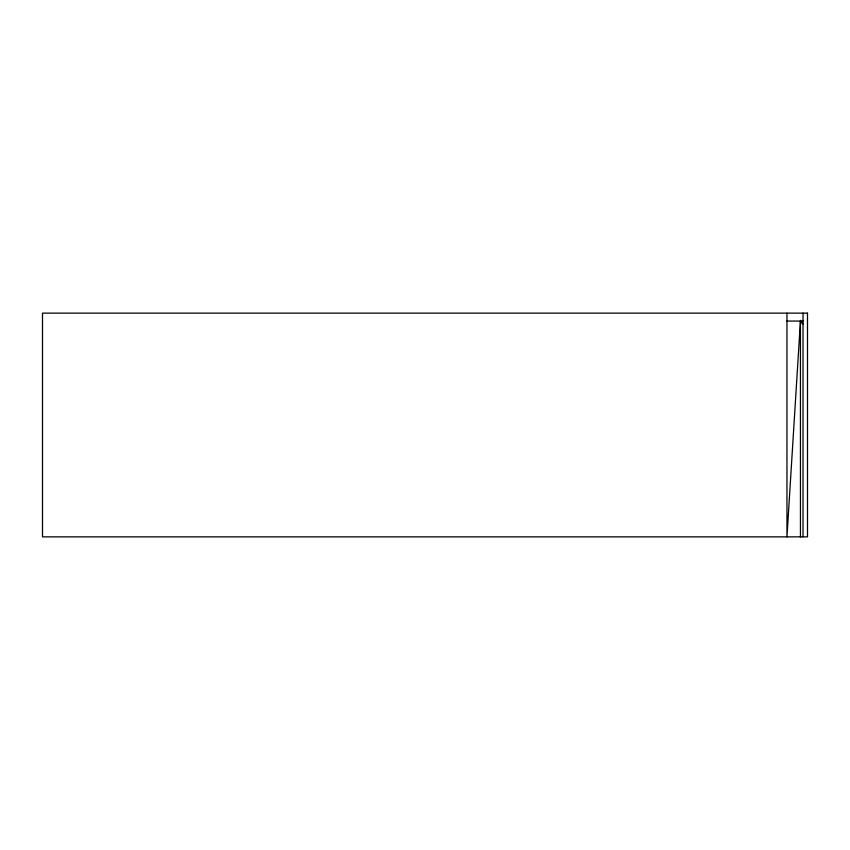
<?xml version="1.0" encoding="UTF-8"?>
<svg xmlns="http://www.w3.org/2000/svg" width="850" height="850" viewBox="0 0 850 850"><rect width="100%" height="100%" fill="white"/><g stroke="black" fill="none" stroke-linecap="round" stroke-linejoin="round"><path stroke-width="1.27" d="M803.027 323.935L800.445 321.056L786.962 536.86L786.962 313.14M786.962 321.056L803.027 321.056M803.027 313.14L803.027 536.86M800.636 320.333L800.636 323.935M800.445 321.056L800.445 536.86M807.5 313.14L42.5 313.14L42.5 536.86L807.5 536.86L807.5 313.14"/></g></svg>
